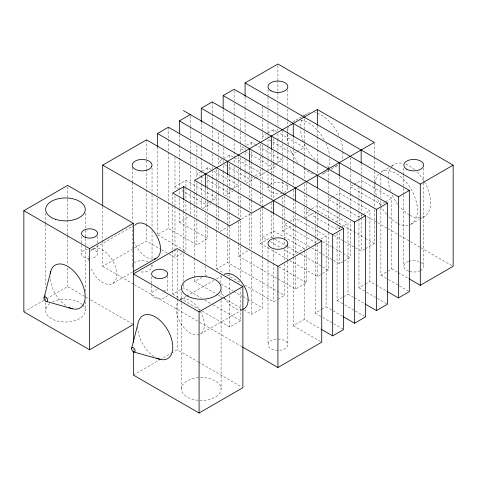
<?xml version="1.0" encoding="UTF-8"?>
<svg xmlns="http://www.w3.org/2000/svg" width="477" height="477" viewBox="0 0 477 477"><rect width="100%" height="100%" fill="white"/><g stroke="black" fill="none" stroke-linecap="round" stroke-linejoin="round"><path stroke-width="0.36" stroke-dasharray="2.38 1.79" d="M209.51 202.123L216.6 198.033L185.935 180.33L174.981 186.65L178.177 188.498M201.395 171.404L196.882 174.01L200.078 175.852M202.039 171.034L207.835 167.683L211.031 169.526M232.931 156.885L229.741 155.037L218.788 161.363L221.984 163.206M243.914 146.856L240.688 148.717L244.522 150.929M246.49 145.366L251.641 142.39L254.837 144.239M267.102 133.465L262.594 136.07L265.79 137.913M267.746 133.095L273.548 129.75L276.738 131.592M301.702 116.734L293.564 121.432A30.045 17.345 60 0 1 296.628 120.27M302.329 116.37L306.711 113.842M92.788 249.149L132.087 226.462M208.866 202.498L205.647 204.359L180.729 189.971M231.417 189.482L227.547 191.712L205.188 178.803M232.06 189.107L238.5 185.386L213.583 171.004M252.673 177.205L249.453 179.066L227.094 166.157M255.249 175.721L260.4 172.74L233.569 157.249M274.573 164.559L271.353 166.419L248.994 153.511M275.217 164.189L282.306 160.099L255.475 144.609M296.479 151.913L293.26 153.773L268.342 139.391M297.123 151.543L304.207 147.453L279.295 133.065M23.85 311.845L45.75 299.198M46.4 298.829L67.656 286.552L85.049 296.599M102.698 240.283L102.698 266.321L133.626 248.469M134.27 248.094L146.505 241.028L161.059 249.429M157.458 198.259L157.458 234.708L168.411 228.382L196.882 244.826L207.835 238.5L207.835 227.434M179.364 208.67L179.364 222.061L190.311 215.741M202.552 208.67L210.929 203.834M224.458 196.029L232.83 191.194M246.359 183.383L255.38 178.171M256.024 177.802L265.683 172.221M266.327 171.851L276.636 165.901M112.614 283.487L132.582 271.962M169.287 254.181L174.981 257.467L185.935 251.146L185.935 212.79M220.076 231.434L228.453 226.599M241.332 219.158L250.353 213.952M323.615 173.473L328.617 170.581M331.121 169.138L336.756 165.883M287.071 223.099L284.495 224.589L315.16 242.292L318.38 240.432M289.652 221.614L295.448 218.269L326.113 235.972L326.113 306.789L342.564 316.287M331.521 197.436L328.301 199.297L358.966 216.999L362.186 215.145M332.165 197.067L339.254 192.976L369.919 210.679L369.919 281.496L375.614 284.781M353.427 184.796L350.207 186.65L380.873 204.359L384.736 202.123M354.071 184.42L361.155 180.33L391.82 198.033L391.82 268.849L380.873 275.175L380.873 206.571M388.689 167.677L381.177 172.012A30.045 17.345 60 0 1 412.307 191.331A30.045 17.345 60 0 1 408.819 225.061M391.194 166.234L394.318 164.428M172.793 250.997L172.793 294.142L181.809 288.937M182.452 288.561L183.74 287.816L201.658 298.161M194.694 258.439L194.694 281.496L201.783 277.405M216.6 217.953L216.6 268.849L227.547 262.529L284.495 295.406L284.495 262.213M238.5 243.664L238.5 256.203L248.809 250.252M260.4 209.624L260.4 243.556L271.353 237.236L273.911 238.715M282.306 217.637L282.306 230.916L291.972 225.335M304.207 218.269L314.224 212.486M180.401 299.735L186.197 296.39M186.841 296.014L213.899 280.393M216.475 278.908L222.276 275.557M304.207 250.091L304.207 248.618L293.26 254.939L283.678 249.405M320.961 238.947L326.113 235.972M353.707 297.427L348.013 294.142L348.013 223.325L317.348 205.623L306.401 211.943L337.066 229.646L340.286 227.785M340.93 227.416L348.013 223.325M362.83 214.769L369.919 210.679M385.38 201.753L391.82 198.033M242.101 309.895L200.227 334.073A19.825 11.448 60 0 0 200.227 311.183M133.363 375.071L159.133 360.195M159.777 359.825L170.73 353.499M171.374 353.129L177.17 349.784L197.788 361.685M202.224 311.135L229.741 327.019L240.688 320.699L240.688 289.456M243.962 309.943L251.641 314.373L262.594 308.053L262.594 257.151M244.749 285.103L273.548 301.726L277.411 299.496M278.055 299.127L284.495 295.406M238.5 256.203L295.448 289.086L306.401 282.76L306.401 251.778M289.837 260.555L317.348 276.439L321.862 273.834M322.506 273.464L328.301 270.113L328.301 231.756M333.495 260.466L339.254 263.793L350.207 257.467L350.207 221.322M355.401 247.819L361.155 251.146L364.911 248.976M365.537 248.618L374.302 243.556L374.302 207.853M411.228 224.053L419.361 219.36M419.987 218.997L424.369 216.469M293.26 257.151L293.26 325.755L304.207 319.435L320.663 328.933M315.16 244.504L315.16 313.109L320.961 309.764M321.605 309.388L326.113 306.789M337.066 233.336L337.066 300.462L342.862 297.117M343.506 296.748L348.013 294.142M358.966 219.217L358.966 287.816L364.762 284.471M365.412 284.101L369.919 281.496M366.825 216.48L387.443 228.382M388.087 228.757L399.034 235.078M399.678 235.453L420.297 247.354M420.941 247.724L451.862 265.576M245.16 151.298L248.356 153.141M317.348 210.679L364.702 238.017M365.34 238.387L374.302 243.556M224.536 164.678L226.456 165.787M333.644 235.262L343.881 241.171M344.519 241.541L354.757 247.45M391.82 268.849L397.514 272.14M398.152 272.504L408.27 278.347M322.69 241.583L331.652 246.758M332.29 247.128L342.528 253.037M343.166 253.406L350.207 257.467M380.873 275.175L387.831 279.194M388.463 279.558L409.344 291.614M200.716 176.222L204.55 178.434M282.306 230.916L311.099 247.539M311.737 247.909L321.975 253.818M322.619 254.187L332.857 260.096M376.246 285.151L386.37 290.994M304.207 248.618L273.548 230.91L262.594 237.236L267.704 240.187M274.555 239.084L287.351 246.472M287.989 246.842L300.146 253.859M300.79 254.229L321.903 266.422M322.541 266.792L328.301 270.113M358.966 287.816L365.925 291.835M366.563 292.204L376.687 298.047M377.319 298.411L387.443 304.26M270.262 241.66L281.12 247.933M260.4 243.556L289.199 260.186M354.345 297.797L364.47 303.64M278.884 266.876L306.401 282.76M337.066 300.462L344.024 304.481M344.656 304.851L354.781 310.694M355.413 311.058L365.537 316.901M179.364 222.061L207.835 238.5M315.16 313.109L322.118 317.127M322.756 317.491L332.88 323.34M333.512 323.704L343.637 329.547M157.458 234.708L185.935 251.146M216.6 268.849L224.273 273.285M226.837 274.764L240.909 282.891M161.691 249.799L168.655 253.818M206.923 275.915L205.647 275.175L205.647 264.109M221 284.042L233.158 291.059M233.802 291.429L242.119 296.229M242.757 296.599L247.235 299.186M247.879 299.556L262.594 308.053M293.26 325.755L320.466 341.466M194.694 281.496L217.727 294.798M218.371 295.162L223.486 298.119M224.13 298.489L243.324 309.573M204.86 300.009L210.619 303.336M213.177 304.815L240.688 320.699M172.793 294.142L201.586 310.765M102.698 266.321L133.626 284.173M134.27 284.548L199.332 322.112M199.976 322.482L241.851 346.66M85.693 296.968L90.201 299.574M90.845 299.944L133.363 324.491M198.432 362.055L241.595 386.972M423.636 168.131L423.636 182.262M423.636 183.007L423.636 266.321M403.81 168.131L403.81 174.826M403.81 175.572L403.81 187.473M403.81 188.212L403.81 194.163M403.81 194.908L403.81 266.321M380.873 174.01L380.873 185.112M380.873 188.069L380.873 197.693M380.873 200.656L380.873 205.831M374.302 142.39L374.302 156.528M374.302 157.273L374.302 168.429M374.302 171.404L374.302 181.82M374.302 182.56L374.302 194.461M374.302 195.206L374.302 207.107M361.155 163.307L361.155 173.67M361.155 176.627L361.155 186.966M361.155 187.705L361.155 199.511M361.155 200.245L361.155 211.311M361.155 214.262L361.155 217.214M361.155 217.953L361.155 251.146M358.966 186.65L358.966 198.498M358.966 199.237L358.966 211.078M358.966 211.818L358.966 218.478M350.207 157.786L350.207 169.627M350.207 170.367L350.207 182.214M350.207 182.953L350.207 193.292M350.207 194.032L350.207 205.831M350.207 206.571L350.207 218.371M339.254 176.693L339.254 186.316M339.254 189.274L339.254 198.879M339.254 201.825L339.254 211.418M339.254 214.37L339.254 223.957M339.254 226.909L339.254 229.86M339.254 232.812L339.254 263.793M337.066 199.297L337.066 222.986M337.066 225.949L337.066 229.646M328.301 169.687L328.301 194.855M328.301 195.6L328.301 205.939M328.301 206.672L328.301 218.478M328.301 219.217L328.301 231.017M317.348 125.88L317.348 136.291M317.348 137.036L317.348 148.937M317.348 149.683L317.348 161.584M317.348 162.329L317.348 174.23M317.348 189.333L317.348 201.181M317.348 201.92L317.348 211.52M317.348 214.471L317.348 224.798M317.348 225.538L317.348 237.343M317.348 238.077L317.348 241.767M317.348 244.719L317.348 276.439M315.16 211.943L315.16 223.045M315.16 226.009L315.16 236.371M315.16 237.111L315.16 243.771M306.401 183.073L306.401 192.696M306.401 195.659L306.401 207.501M306.401 208.24L306.401 218.585M306.401 219.319L306.401 230.385M306.401 233.336L306.401 248.827M304.207 118.582L304.207 130.424M304.207 131.163L304.207 143.011M304.207 143.75L304.207 154.089M304.207 154.828L304.207 166.628M304.207 167.367L304.207 179.173M304.207 184.337L304.207 191.712M304.207 194.664L304.207 204.251M304.207 207.203L304.207 216.791M304.207 250.83L304.207 319.435M295.448 201.98L295.448 224.905M295.448 225.645L295.448 254.414M295.448 257.365L295.448 289.086M293.26 137.489L293.26 148.591M293.26 149.331L293.26 172.954M293.26 173.694L293.26 185.493M293.26 189.918L293.26 198.033M293.26 198.772L293.26 210.578M293.26 211.311L293.26 223.117M293.26 224.589L293.26 256.417M287.84 89.73L287.84 106.091M287.84 109.066L287.84 120.967M287.84 121.713L287.84 126.924M287.84 127.663L287.84 133.614M287.84 134.359L287.84 144.03M287.84 147.005L287.84 158.161M287.84 158.907L287.84 170.808M287.84 171.553L287.84 181.97M287.84 184.945L287.84 187.92M287.84 246.531L287.84 260.669M287.84 261.408L287.84 344.722M284.495 195.719L284.495 205.343M284.495 208.306L284.495 217.929M284.495 220.887L284.495 245.983M284.495 248.934L284.495 261.474M282.306 130.489L282.306 143.07M282.306 143.81L282.306 155.657M282.306 156.396L282.306 165.996M282.306 168.947L282.306 178.541M282.306 181.487L282.306 191.08M282.306 196.983L282.306 204.359M282.306 205.092L282.306 216.898M277.924 65.48L277.924 79.611M277.924 80.357L277.924 91.512M277.924 92.258L277.924 100.438M277.924 103.414L277.924 113.085M277.924 116.06L277.924 125.731M277.924 128.707L277.924 130.936M277.924 133.912L277.924 139.123M277.924 139.862L277.924 151.764M277.924 152.509L277.924 163.671M273.548 129.75L273.548 133.435M273.548 138.598L273.548 148.192M273.548 151.137L273.548 161.464M273.548 162.204L273.548 174.01M273.548 174.743L273.548 186.549M273.548 187.288L273.548 199.088M273.548 213.887L273.548 237.552M273.548 238.291L273.548 247.14M273.548 250.091L273.548 262.63M273.548 263.37L273.548 301.726M271.353 150.136L271.353 161.977M271.353 162.717L271.353 173.062M271.353 173.795L271.353 185.601M271.353 186.334L271.353 198.879M271.353 202.564L271.353 237.236M268.014 89.73L268.014 96.42M268.014 97.165L268.014 107.581M268.014 110.557L268.014 119.483M268.014 122.458L268.014 134.359M268.014 135.104L268.014 138.825M268.014 139.564L268.014 147.005M268.014 147.751L268.014 170.808M268.014 173.783L268.014 184.945M268.014 185.684L268.014 187.92M268.014 246.531L268.014 260.669M268.014 261.408L268.014 344.722M262.594 106.46L262.594 116.823M262.594 119.787L262.594 131.628M262.594 132.367L262.594 139.761M262.594 144.925L262.594 155.252M262.594 155.985L262.594 167.791M262.594 168.53L262.594 180.33M262.594 183.281L262.594 192.869M262.594 195.82L262.594 205.414M262.594 208.366L262.594 256.417M260.4 143.875L260.4 153.499M260.4 156.456L260.4 166.079M260.4 169.043L260.4 178.642M260.4 181.594L260.4 191.921M260.4 192.66L260.4 204.46M251.641 142.39L251.641 146.081M251.641 151.245L251.641 161.572M251.641 162.311L251.641 174.111M251.641 174.85L251.641 186.656M251.641 189.602L251.641 199.929M251.641 200.668L251.641 211.734M251.641 213.207L251.641 249.656M251.641 252.631L251.641 314.373M249.453 162.782L249.453 174.624M249.453 175.363L249.453 185.702M249.453 186.441L249.453 198.247M249.453 198.981L249.453 210.786M249.453 213.738L249.453 248.404M245.071 97.093L245.071 107.504M245.071 108.249L245.071 120.15M245.071 120.896L245.071 132.051M245.071 135.027L245.071 144.698M245.071 147.673L245.071 149.909M245.071 152.884L245.071 157.344M245.071 160.32L245.071 170.736M245.071 171.482L245.071 183.383M240.688 119.107L240.688 131.688M240.688 132.433L240.688 144.275M240.688 145.014L240.688 152.401M240.688 157.565L240.688 167.898M240.688 168.631L240.688 180.437M240.688 183.389L240.688 192.237M240.688 195.928L240.688 205.515M240.688 206.255L240.688 218.055M240.688 221.018L240.688 279.784M238.5 156.522L238.5 166.139M238.5 169.102L238.5 180.205M238.5 180.944L238.5 191.289M238.5 192.028L238.5 217.107M238.5 221.537L238.5 242.924M234.118 90.767L234.118 100.438M234.118 103.414L234.118 113.085M234.118 113.83L234.118 125.731M234.118 126.477L234.118 138.378M234.118 139.123L234.118 163.671M234.118 166.646L234.118 176.311M234.118 177.056L234.118 188.958M229.741 155.037L229.741 158.728M229.741 163.891L229.741 174.218M229.741 174.958L229.741 186.757M229.741 187.497L229.741 224.381M229.741 225.854L229.741 237.009M229.741 239.985L229.741 272.719M229.741 273.464L229.741 277.924M229.741 278.669L229.741 292.8M229.741 295.776L229.741 327.019M227.547 175.423L227.547 187.27M227.547 188.01L227.547 197.615M227.547 200.561L227.547 210.154M227.547 213.106L227.547 223.433M227.547 224.166L227.547 235.972M227.547 236.711L227.547 262.529M223.17 109.74L223.17 120.15M223.17 120.896L223.17 132.051M223.17 135.027L223.17 144.698M223.17 147.673L223.17 157.344M223.17 160.32L223.17 162.55M223.17 165.525L223.17 170.736M223.17 171.482L223.17 183.383M223.17 184.122L223.17 195.284M221.089 292.282L221.089 299.717M221.089 300.462L221.089 388.982A19.825 11.448 0 0 1 191.355 398.897A19.825 11.448 0 0 1 191.355 379.072A19.825 11.448 0 0 1 221.089 388.982M218.788 132.493L218.788 144.334M218.788 145.074L218.788 154.697M218.788 157.66L218.788 165.787M218.788 170.211L218.788 179.805M218.788 182.757L218.788 193.084M218.788 193.817L218.788 205.623M218.788 206.362L218.788 218.162M218.788 218.901L218.788 230.701M216.6 169.162L216.6 181.01M216.6 181.749L216.6 193.59M216.6 194.33L216.6 204.675M216.6 205.408L216.6 217.214M212.217 101.929L212.217 113.085M212.217 113.83L212.217 125.731M212.217 126.477L212.217 138.378M212.217 139.123L212.217 151.024M212.217 153.999L212.217 163.671M212.217 166.646L212.217 169.621M212.217 170.361L212.217 176.311M212.217 177.056L212.217 188.958M212.217 189.703L212.217 201.604M207.835 167.683L207.835 171.374M207.835 176.538L207.835 186.865M207.835 187.604L207.835 199.404M207.835 200.143L207.835 211.943M207.835 214.894L207.835 224.482M205.647 188.069L205.647 197.693M205.647 200.656L205.647 210.256M205.647 213.207L205.647 222.801M205.647 225.746L205.647 263.37M201.264 122.38L201.264 132.051M201.264 135.027L201.264 144.698M201.264 145.443L201.264 157.344M201.264 158.09L201.264 175.196M201.264 175.941L201.264 183.383M201.264 184.122L201.264 195.284M201.264 198.259L201.264 207.93M196.882 145.139L196.882 154.763M196.882 157.72L196.882 167.344M196.882 170.307L196.882 177.694M196.882 182.858L196.882 193.185M196.882 193.924L196.882 205.724M196.882 206.463L196.882 218.269M196.882 219.003L196.882 244.826M194.694 180.33L194.694 204.877M194.694 205.623L194.694 216.779M194.694 219.754L194.694 257.693M190.311 116.06L190.311 126.477M190.311 127.216L190.311 138.378M190.311 141.353L190.311 151.764M190.311 152.509L190.311 163.671M190.311 166.646L190.311 188.958M190.311 191.933L190.311 202.349M190.311 203.095L190.311 214.996M185.935 180.33L185.935 186.966M185.935 187.705L185.935 199.511M185.935 200.245L185.935 212.05M183.74 200.787L183.74 211.198M183.74 211.943L183.74 251.367M183.74 254.342L183.74 281.126M183.74 284.101L183.74 287.816M181.439 292.282L181.439 301.953M181.439 302.692L181.439 388.982M179.364 135.027L179.364 144.698M179.364 145.443L179.364 157.344M179.364 158.09L179.364 195.284M179.364 198.259L179.364 207.93M177.17 250.103L177.17 298.453M177.17 299.198L177.17 349.784M174.981 157.04L174.981 190.341M174.981 195.504L174.981 205.831M174.981 206.571L174.981 248.618M174.981 249.358L174.981 257.467M172.793 192.976L172.793 204.877M172.793 205.623L172.793 250.252M168.411 127.216L168.411 151.764M168.411 152.509L168.411 228.382M167.701 276.076L167.701 292.693M157.458 146.928L157.458 195.284M152.038 168.131L152.038 194.163M152.038 194.908L152.038 226.897M152.038 230.618L152.038 259.625M152.038 264.83L152.038 266.321M151.597 276.797L151.597 284.745M151.597 285.467L151.597 294.142M146.505 139.862L146.505 188.958M146.505 189.703L146.505 223.922M146.505 224.667L146.505 241.028M133.363 349.039L133.363 350.523M132.212 167.385L132.212 182.262M132.212 183.007L132.212 220.946M132.212 225.406L132.212 266.321M102.698 206.809L102.698 239.543M97.612 236.33L97.612 244.278M97.612 245.005L97.612 253.675A8.055 4.651 0 0 1 91.644 258.164M85.288 213.136L85.288 229.497M85.288 230.242L85.288 246.609M85.288 247.354L85.288 291.238M85.288 301.655L85.288 310.581M81.507 236.33L81.507 244.278M81.507 245.005L81.507 253.675M67.656 186.877L67.656 235.227M67.656 235.972L67.656 264.979M67.656 267.955L67.656 286.552M45.643 213.136L45.643 223.546M45.643 224.291L45.643 287.524M45.643 294.959L45.643 297.934M45.643 298.68L45.643 301.655M45.643 302.4L45.643 310.581M420.732 262.272A9.91 5.724 0 0 1 420.732 270.37M420.261 270.62A9.91 5.724 0 0 1 409.934 271.61M408.771 271.276A9.91 5.724 0 0 1 408.223 261.563M408.771 261.366A9.91 5.724 0 0 1 418.681 261.366M269.803 184.635A9.91 5.724 0 0 1 286.361 184.915A9.91 5.724 0 0 1 279.361 193.579A9.91 5.724 0 0 1 268.348 186.435M151.704 264.842A9.91 5.724 0 0 1 139.558 271.848M132.367 267.317A9.91 5.724 0 0 1 132.367 265.325M134.007 263.042A9.91 5.724 0 0 1 148.162 261.784M277.924 339.004A9.91 5.724 0 0 1 287.816 344.352A9.91 5.724 0 0 1 279.218 350.398M277.924 350.446A9.91 5.724 0 0 1 268.02 344.913A9.91 5.724 0 0 1 277.28 339.016M419.969 217.828A30.045 17.345 60 0 1 409.958 215.324M409.344 214.978A30.045 17.345 60 0 1 399.69 206.732M397.86 204.46A30.045 17.345 60 0 1 392.034 194.682M390.675 191.378A30.045 17.345 60 0 1 388.105 178.821M388.099 178.183A30.045 17.345 60 0 1 403.089 163.39M405.653 164.154A30.045 17.345 60 0 1 414.841 169.925M416.958 171.935A30.045 17.345 60 0 1 423.642 180.55M424.369 181.773A30.045 17.345 60 0 1 420.642 217.745M329.494 167.183A30.045 17.345 60 0 1 325.427 166.157M318.403 162.174A30.045 17.345 60 0 1 303.855 142.802M303.33 141.508A30.045 17.345 60 0 1 300.516 128.891M300.522 126.196A30.045 17.345 60 0 1 301.679 120.186M304.177 115.911A30.045 17.345 60 0 1 310.432 112.566M314.719 112.655A30.045 17.345 60 0 1 316.233 112.995M317.432 113.353A30.045 17.345 60 0 1 339.04 135.629M340.661 139.648A30.045 17.345 60 0 1 342.969 151.489M342.975 152.133A30.045 17.345 60 0 1 341.788 159.539M337.829 165.167A30.045 17.345 60 0 1 333.029 167.165M152.873 259.124A19.825 11.448 60 0 1 134.365 242.113M242.358 309.466A19.825 11.448 60 0 1 224.208 297.332M223.498 296.038A19.825 11.448 60 0 1 221.274 290.666M220.112 282.825A19.825 11.448 60 0 1 221.978 276.511M82.634 304.857A19.825 11.448 0 0 1 77.536 319.662A19.825 11.448 0 0 1 51.45 318.672A19.825 11.448 0 0 1 49.739 303.61M52.53 301.905A19.825 11.448 0 0 1 82.187 304.433M65.939 305.697A24.78 14.31 60 0 1 50.145 277.101M154.125 356.665A24.78 14.31 60 0 1 137.746 327.019M199.136 334.574A19.825 11.448 60 0 1 181.212 323.955A19.825 11.448 60 0 1 178.171 301.798M178.97 300.844A19.825 11.448 60 0 1 199.851 310.545M90.558 251.218A19.825 11.448 60 0 1 111.713 259.124A19.825 11.448 60 0 1 111.713 283.922A19.825 11.448 60 0 1 90.558 267.406M88.841 260.734A19.825 11.448 60 0 1 88.805 256.185M167.427 295.346A8.055 4.651 0 0 1 153.952 297.427A8.055 4.651 0 0 1 157.565 289.646M163.677 290.111A8.055 4.651 0 0 1 166.246 291.477M91.644 249.185A8.055 4.651 0 0 1 97.612 253.675M89.557 258.325A8.055 4.651 0 0 1 81.573 254.283A8.055 4.651 0 0 1 87.476 249.185M312.894 173.962A30.045 17.345 60 0 1 303.092 167.976M297.964 162.562A30.045 17.345 60 0 1 290.189 149.092M288.752 144.787A30.045 17.345 60 0 1 287.488 132.421M287.571 131.759A30.045 17.345 60 0 1 288.812 127.073M290.189 124.563A30.045 17.345 60 0 1 291.03 123.501M300.832 120.132A30.045 17.345 60 0 1 324.64 140.649M325.898 143.219A30.045 17.345 60 0 1 329.571 155.723M329.81 158.424A30.045 17.345 60 0 1 328.367 167.832M326.989 170.343A30.045 17.345 60 0 1 321.206 174.475M408.163 225.216A30.045 17.345 60 0 1 398.051 223.54M397.43 223.236A30.045 17.345 60 0 1 387.05 214.888M386.549 214.316A30.045 17.345 60 0 1 381.177 206.708M380.485 205.468A30.045 17.345 60 0 1 377.277 198.253M376.365 195.373A30.045 17.345 60 0 1 374.994 184.366M375.035 183.681A30.045 17.345 60 0 1 378.643 174.081"/><path stroke-width="0.72" d="M44.063 297.696L50.729 271.544M131.67 348.282L138.342 322.13A24.78 14.31 60 0 1 157.881 318.636A24.78 14.31 60 0 1 172.781 348.007A24.78 14.31 60 0 1 156.575 358.066M133.363 324.491L89.557 349.784L23.85 311.845L23.85 210.679L67.656 185.386L133.363 223.325L133.363 342.343M102.698 206.07L102.698 165.155L146.505 139.862L321.731 241.028L321.731 342.194L277.924 367.487L242.495 347.029M157.458 146.928L157.458 133.542L168.411 127.216L343.637 228.382L343.637 329.547L332.684 335.874L321.295 329.297M179.364 133.542L179.364 120.896L190.311 114.569M201.264 121.641L201.264 108.249L212.217 101.929L387.443 203.089L387.443 304.26L376.49 310.581L365.102 304.004M223.17 108.249L223.17 95.603L234.118 89.282L409.344 190.448L409.344 291.614L398.39 297.934L387.002 291.358M245.071 96.348L245.071 82.956L277.924 63.99L453.15 165.155L453.15 266.321L420.297 285.288L408.908 278.711M183.74 186.65L172.793 192.976L229.741 225.854L240.688 219.533L183.74 186.65L183.74 199.297M317.348 109.513L194.694 180.33L251.641 213.207L374.302 142.39L317.348 109.513L317.348 125.135M23.85 210.679L89.557 248.618L133.363 223.325M133.226 271.586L156.42 258.2A19.825 11.448 60 0 0 155.329 233.539A19.825 11.448 60 0 0 134.747 225.43M242.882 286.552L177.17 248.618L133.363 273.905L199.076 311.845L242.882 286.552L242.882 387.718L199.076 413.01L133.363 375.071L133.363 351.269M102.698 165.155L277.924 266.321L321.731 241.028M157.458 133.542L332.684 234.708L343.637 228.382M179.364 120.896L354.584 222.061L365.537 215.735L365.537 316.901L354.584 323.227L343.196 316.65M201.264 108.249L376.49 209.415L387.443 203.089M223.17 95.603L398.39 196.768L409.344 190.448M245.071 82.956L420.297 184.122L453.15 165.155M46.209 301.416L72.194 308.714M133.816 351.996L159.801 359.3M183.305 110.527L365.537 215.735M420.297 184.122L420.297 285.288M398.39 196.768L398.39 297.934M376.49 209.415L376.49 310.581M361.155 149.981L361.155 162.562M354.584 222.061L354.584 323.227M339.254 162.627L339.254 175.947M332.684 234.708L332.684 335.874M317.348 175.274L317.348 187.855M295.448 187.914L295.448 201.24M293.26 123.424L293.26 136.75M277.924 266.321L277.924 367.487M273.548 200.561L273.548 213.147M271.353 136.07L271.353 149.396M249.453 148.717L249.453 162.037M227.547 161.363L227.547 174.683M205.647 174.01L205.647 187.33M199.076 311.845L199.076 413.01M89.557 248.618L89.557 349.784M155.89 258.474A19.825 11.448 60 0 1 154.137 259.011M224.208 274.442A19.825 11.448 60 0 1 244.534 286.796A19.825 11.448 60 0 1 242.942 309.281M50.329 273.53A24.78 14.31 60 0 1 68.968 267.132A24.78 14.31 60 0 1 85.18 296.676A24.78 14.31 60 0 1 68.962 307.486M151.704 166.634L150.708 168.017A9.91 5.724 0 0 1 135.116 169.204A9.91 5.724 0 0 1 137.173 160.2L139.558 159.628A9.91 5.724 0 0 1 151.704 166.634M287.5 245.041L286.51 246.418A9.91 5.724 0 0 1 270.918 247.605A9.91 5.724 0 0 1 272.969 238.601L275.36 238.029A9.91 5.724 0 0 1 287.5 245.041M55.553 219.325A19.825 11.448 0 0 0 85.288 209.415A19.825 11.448 0 0 0 55.553 199.499A19.825 11.448 0 0 0 55.553 219.325M85.532 237.468A8.055 4.651 0 0 0 97.612 233.444A8.055 4.651 0 0 0 85.532 229.413A8.055 4.651 0 0 0 85.532 237.468M187.246 295.913A19.825 11.448 0 0 0 220.416 290.779A19.825 11.448 0 0 0 196.136 276.761A19.825 11.448 0 0 0 187.246 295.913M155.621 277.936A8.055 4.651 0 0 0 167.701 273.905A8.055 4.651 0 0 0 155.621 269.881A8.055 4.651 0 0 0 155.621 277.936M44.003 298.185A2.48 1.431 60 0 0 46.627 301.458A2.48 1.431 60 0 0 46.627 297.952A2.48 1.431 60 0 0 44.003 298.185M131.61 348.77A2.48 1.431 60 0 0 134.24 352.038A2.48 1.431 60 0 0 134.24 348.538A2.48 1.431 60 0 0 131.61 348.77M406.714 169.204A9.91 5.724 0 0 0 423.302 166.634A9.91 5.724 0 0 0 411.156 159.628A9.91 5.724 0 0 0 406.714 169.204M270.918 90.797A9.91 5.724 0 0 0 287.5 88.233A9.91 5.724 0 0 0 275.36 81.221A9.91 5.724 0 0 0 270.918 90.797"/></g></svg>
